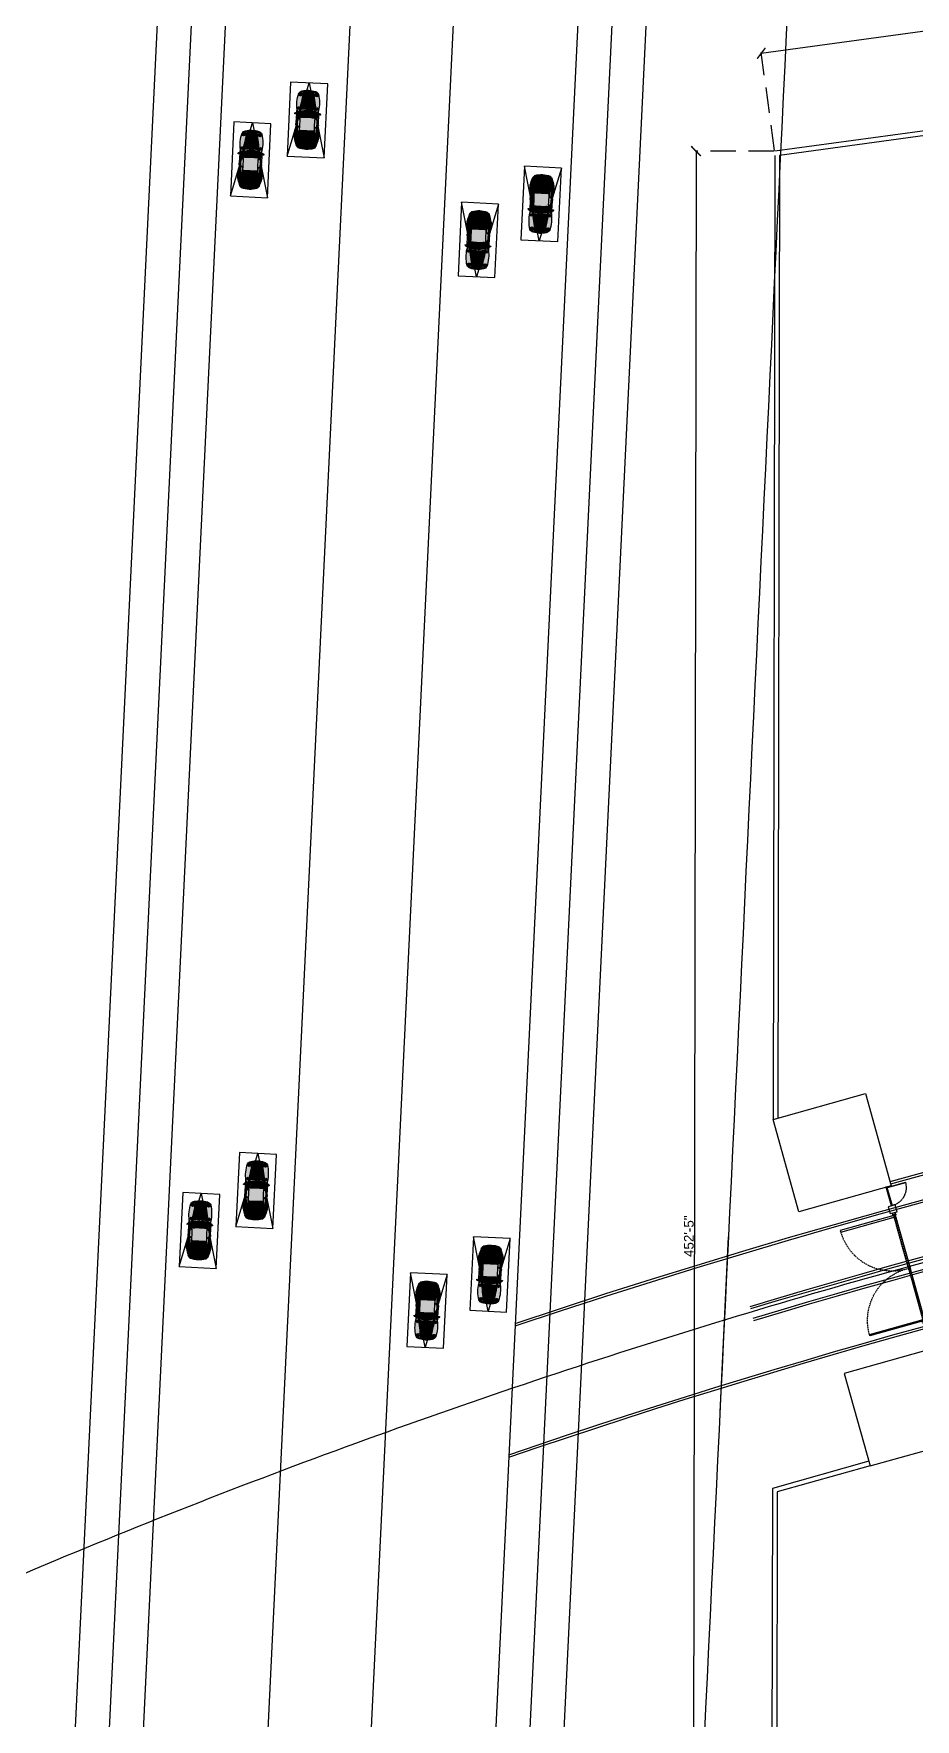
# Model space of a CAD drawing. Header units: inches. Extents: x 6322 to 85903, y -36042 to 7673.
# Drawn here: x 53663 to 55869, y -1385 to 2831 of the extents above; entities that cross this region are included whole.
import ezdxf

# ---------------------------------------------------------------- set-up
doc = ezdxf.new("R2010")
doc.units = ezdxf.units.IN
doc.header["$LTSCALE"] = 10
for name, pattern in [('Amconstr', [9999, 9999, 0]), ('HIDDEN', [9.525, 6.35, -3.175]), ('HIDDEN2', [0.1875, 0.125, -0.0625])]:
    doc.linetypes.add(name, pattern=pattern)
for name, color, linetype in [('CAR', 253, 'Continuous'), ('CARS', 2, 'Continuous'), ('CKS_PROPERTY LINE', 5, 'Continuous'), ('coches', 7, 'Continuous'), ('F--BLOCKWALL-3', 4, 'Continuous'), ('FURN', 6, 'Continuous'), ('MS GATE', 1, 'Continuous'), ('PLOT LINE', 3, 'Continuous'), ('roads & footpath', 161, 'Continuous')]:
    doc.layers.add(name, color=color, linetype=linetype)
doc.styles.add('3-16', font='arial.ttf')
doc.dimstyles.new('1-8', dxfattribs={"dimtxt": 10, "dimasz": 4, "dimexe": 2, "dimexo": 2, "dimgap": 1, "dimtad": 1, "dimdec": 4, "dimzin": 0, "dimdsep": 46, "dimlunit": 4, "dimtxsty": '3-16', "dimblk": 'ARCHTICK', "dimcen": 4, "dimclrd": 1, "dimclre": 8, "dimclrt": 2, "dimadec": 3, "dimazin": 0, "dimtfac": 1, "dimtdec": 4, "dimtofl": 0, "dimtmove": 2, "dimatfit": 3, "dimldrblk": 'AERO', "dimfxl": 0.18, "dimtolj": 1, "dimtzin": 0, "dimarcsym": 0})

# ---------------------------------------------------------------- blocks, each defined once
blk = doc.blocks.new('_ArchTick')
at = {"color": 0, "const_width": 0.15}
blk.add_lwpolyline([(-0.5, -0.5), (0.5, 0.5)], dxfattribs=at)
blk = doc.blocks.new('*D27')
at = {"layer": 'Defpoints', "color": 0, "linetype": 'Amconstr', "lineweight": 25, "transparency": 16777216}
for p in [(71828.1, 5022.4), (71861.8, 4777.2), (55517.2, 2537.3)]:
    blk.add_point(p, dxfattribs=at)
at = {"layer": 'FURN', "color": 1, "linetype": 'Amconstr', "lineweight": -2, "transparency": 16777216}
blk.add_line((55483.6, 2782.5), (71828.1, 5022.4), dxfattribs=at)
at = {"layer": 'FURN', "color": 8, "linetype": 'HIDDEN', "lineweight": -2, "transparency": 16777216}
for p, q in [((71861.5, 4779.2), (71827.9, 5024.4)), ((55516.9, 2539.3), (55483.3, 2784.5))]:
    blk.add_line(p, q, dxfattribs=at)
at = {"layer": 'FURN', "color": 1, "linetype": 'Amconstr', "lineweight": -2, "transparency": 16777216, "xscale": 24, "yscale": 24, "zscale": 24}
for p, rotation in [((71828.1, 5022.4), 7.80334522776029), ((55483.6, 2782.5), 187.8033452277602)]:
    blk.add_blockref('_ArchTick', p, dxfattribs=dict(at, rotation=rotation))
at = {"layer": 'FURN', "color": 2, "linetype": 'Amconstr', "lineweight": 25, "transparency": 16777216, "insert": (63654.1, 3915.6), "char_height": 24, "attachment_point": 5, "rotation": 7.8033, "style": '3-16'}
blk.add_mtext('\\A1;1374\'-9"', dxfattribs=at)
blk = doc.blocks.new('AERO')
blk.add_line((0, 0), (-1, 0))
blk.add_lwpolyline([(-0.71, 0.71), (0, 0), (-0.71, -0.71)])
blk = doc.blocks.new('*D28')
at = {"layer": 'Defpoints', "color": 0, "linetype": 'Amconstr', "lineweight": 25, "transparency": 16777216}
for p in [(55517.2, 2537.3), (55311.1, -2890.9), (55507.9, -2891.3)]:
    blk.add_point(p, dxfattribs=at)
at = {"layer": 'FURN', "color": 1, "linetype": 'Amconstr', "lineweight": -2, "transparency": 16777216}
blk.add_line((55320.4, 2537.7), (55311.1, -2890.9), dxfattribs=at)
at = {"layer": 'FURN', "color": 8, "linetype": 'HIDDEN', "lineweight": -2, "transparency": 16777216}
for p, q in [((55515.2, 2537.3), (55318.4, 2537.7)), ((55505.9, -2891.3), (55309.1, -2890.9))]:
    blk.add_line(p, q, dxfattribs=at)
at = {"layer": 'FURN', "color": 1, "linetype": 'Amconstr', "lineweight": -2, "transparency": 16777216, "xscale": 24, "yscale": 24, "zscale": 24}
for p, rotation in [((55320.4, 2537.7), 89.9015060500489), ((55311.1, -2890.9), 269.9015060500489)]:
    blk.add_blockref('_ArchTick', p, dxfattribs=dict(at, rotation=rotation))
at = {"layer": 'FURN', "color": 2, "linetype": 'Amconstr', "lineweight": 25, "transparency": 16777216, "insert": (55302.5, -176.6), "char_height": 24, "attachment_point": 5, "rotation": 89.9015, "style": '3-16'}
blk.add_mtext('\\A1;452\'-5"', dxfattribs=at)
blk = doc.blocks.new('A$C6C2F1E0A')
at = {"layer": 'coches', "lineweight": -3}
for color, points in [(255, [(0.18, 0.38, -0.52292), (0.12, 0.46, -0.101535), (0.25, 0.71, 0.212201), (0.06, 0.47, 0.055723), (0, 0, 0.055723), (0.06, -0.47, 0.212201), (0.25, -0.71, -0.101535), (0.12, -0.46, -0.52292), (0.18, -0.38, -0.051873), (0.14, 0, -0.051873)]), (123, [(1.93, 0, -0.031829), (1.97, 0.46, 0.400838), (1.92, 0.54), (1.76, 0.61, 0.190771), (1.61, 0.64, 0.14503), (1.52, 0.5, 0.06672), (1.45, 0.08, -0.06597), (1.54, -0.48, -0.02456), (1.5, -0.31, 0.027107), (1.45, -0.03, 0.027717), (1.46, -0.21, -0.033318), (1.54, -0.52, -0.084927), (1.51, -0.45, 0.016663), (1.47, -0.31, 0.031083), (1.52, -0.5, 0.14503), (1.61, -0.64, 0.190771), (1.76, -0.61), (1.92, -0.54, 0.400838), (1.97, -0.46, -0.031829)]), (156, [(3.89, 0.68, -0.128631), (4.03, 0.58, -0.044866), (4.07, 0.46), (3.84, 0.48), (3.54, 0.5), (3.31, 0.52), (3.04, 0.54), (2.71, 0.54, 0.002271), (2.83, 0.55, 0.015753), (3.21, 0.57, 0.648), (3.2, 0.61, 0.010841), (3.09, 0.63, 0.038718), (2.63, 0.69, 0.192613), (2.61, 0.78, 0.086781), (2.83, 0.84, -0.080758), (2.88, 0.85), (3.45, 0.86, -0.02763), (3.84, 0.75, 0.178742)]), (156, [(2.94, 0.43, -0.278411), (2.98, 0.5), (2.92, 0.5, 0.388823), (2.88, 0.45), (2.88, 0), (2.88, -0.45, 0.388823), (2.92, -0.5), (2.98, -0.5, -0.278411), (2.94, -0.43), (2.94, 0)]), (123, [(3.52, 0.27, 0.096829), (3.49, 0.44, 0.196108), (3.45, 0.48, 0.078172), (3.35, 0.5), (2.98, 0.5, 0.278411), (2.94, 0.43), (2.94, 0), (2.94, -0.43, 0.278411), (2.98, -0.5), (3.35, -0.5, 0.078172), (3.45, -0.48, 0.196108), (3.49, -0.44, 0.096829), (3.52, -0.27), (3.52, 0)]), (255, [(4.16, 0.55, 0.153936), (3.94, 0.71, -0.211518), (4.13, 0.45, -0.047818), (4.18, 0, -0.047818), (4.13, -0.45, -0.211518), (3.94, -0.71, 0.153936), (4.16, -0.55, 0.073985), (4.25, 0, 0.073985)]), (156, [(4.13, 0.45), (4.07, 0.46, -0.044152), (4.1, 0.33, -0.036776), (4.12, 0, -0.036776), (4.1, -0.33, -0.044152), (4.07, -0.46), (4.13, -0.45, 0.047818), (4.18, 0, 0.047818)]), (156, [(3.89, -0.68, 0.128631), (4.03, -0.58, 0.044866), (4.07, -0.46), (3.84, -0.48), (3.54, -0.5), (3.31, -0.52), (3.04, -0.54), (2.71, -0.54, -0.002271), (2.83, -0.55, -0.015753), (3.21, -0.57, -0.648), (3.2, -0.61, -0.010841), (3.09, -0.63, -0.038718), (2.63, -0.69, -0.192613), (2.61, -0.78, -0.086781), (2.83, -0.84, 0.080758), (2.88, -0.85), (3.45, -0.86, 0.02763), (3.84, -0.75, -0.178742)])]:
    blk.add_hatch(color=color, dxfattribs=at).paths.add_polyline_path(points)
h = blk.add_hatch(color=156, dxfattribs=at)
h.paths.add_polyline_path([(1.7, 0.69, -0.284222), (1.67, 0.71, 0.066443), (1.54, 0.72, -0.242846), (1.44, 0.77, 0.105774), (0.25, 0.71, 0.101535), (0.12, 0.46, 0.52292), (0.18, 0.38, 0.007101), (1.52, 0.62, -0.204495)])
h.paths.add_polyline_path([(0.41, 0.5, -0.162353), (0.36, 0.46, -0.234058), (0.23, 0.47, -0.204198), (0.2, 0.52, -0.176217), (0.21, 0.62, -0.107863), (0.28, 0.7, -0.336631), (0.4, 0.67, -0.318262)], flags=16)
h.paths.add_polyline_path([(1.22, 0.67, 0.400423), (1.25, 0.62, 0.109062), (1.32, 0.62, 0.054412), (1.38, 0.64, 0.383263), (1.39, 0.67, 0.197788), (1.35, 0.71, 0.05979), (1.28, 0.71, 0.320332)], flags=16)
h = blk.add_hatch(color=156, dxfattribs=at)
h.paths.add_polyline_path([(1.34, 0.25), (0.76, 0.25), (1.35, 0.27, -0.038492), (1.42, 0.6, -0.006546), (0.18, 0.38, 0.051873), (0.14, 0, 0.051873), (0.18, -0.38, -0.006546), (1.42, -0.6, -0.038492), (1.35, -0.27), (0.76, -0.25), (1.34, -0.25, -0.029309), (1.32, 0, -0.029309)])
h.paths.add_polyline_path([(0.25, 0, -1), (0.3, 0, -1)], flags=16)
h = blk.add_hatch(color=156, dxfattribs=at)
h.paths.add_polyline_path([(0.4, 0.67, 0.336631), (0.28, 0.7, 0.107863), (0.21, 0.62, 0.176217), (0.2, 0.52, 0.204198), (0.23, 0.47, 0.234058), (0.36, 0.46, 0.162353), (0.41, 0.5, 0.318262)])
h.paths.add_polyline_path([(0.42, 0.58, 0.213723), (0.39, 0.66), (0.39, 0.66, -0.000003), (0.39, 0.66), (0.39, 0.66, 0.000001), (0.39, 0.66, 0.243766), (0.3, 0.69, 0.291481), (0.26, 0.65, 0.158425), (0.26, 0.51, 0.556548), (0.39, 0.49, 0.163341)], flags=16)
h = blk.add_hatch(color=51, dxfattribs=at)
h.paths.add_polyline_path([(0.42, 0.58, 0.213723), (0.39, 0.66), (0.39, 0.66, -0.000003), (0.39, 0.66), (0.39, 0.66, 0.000001), (0.39, 0.66, 0.243766), (0.3, 0.69, 0.291481), (0.26, 0.65, 0.158425), (0.26, 0.51, 0.556548), (0.39, 0.49, 0.163341)])
h.paths.add_polyline_path([(0.41, -0.5, 0.162353), (0.36, -0.46, 0.234058), (0.23, -0.47, 0.204198), (0.2, -0.52, 0.176217), (0.21, -0.62, 0.107863), (0.28, -0.7, 0.336631), (0.4, -0.67, 0.318262)])
h.paths.add_polyline_path([(0.39, -0.49, 0.000003), (0.39, -0.49, -0.000002)], flags=16)
h.paths.add_polyline_path([(0.26, -0.65, 0.291481), (0.3, -0.69, 0.243765), (0.39, -0.66), (0.39, -0.66, -0.243765), (0.3, -0.69, -0.291481)], flags=16)
h = blk.add_hatch(color=156, dxfattribs=at)
h.paths.add_polyline_path([(1.35, 0.71, 0.05979), (1.28, 0.71, 0.320332), (1.22, 0.67, 0.400423), (1.25, 0.62, 0.109062), (1.32, 0.62, 0.054412), (1.38, 0.64, 0.383263), (1.39, 0.67, 0.197788)])
h.paths.add_polyline_path([(1.38, -0.64, 0.054412), (1.32, -0.62, 0.109062), (1.25, -0.62, 0.400423), (1.22, -0.67, 0.320332), (1.28, -0.71, 0.05979), (1.35, -0.71, 0.197788), (1.39, -0.67, 0.383263)])
h.paths.add_polyline_path([(1.34, -0.25), (0.76, -0.25), (1.35, -0.27, -0.002424)])
h.paths.add_polyline_path([(1.35, 0.27), (0.76, 0.25), (1.34, 0.25, -0.002424)])
h = blk.add_hatch(color=156, dxfattribs=at)
h.paths.add_polyline_path([(3.55, 0, 0.016855), (3.54, 0.5), (3.31, 0.52), (3.04, 0.54), (2.71, 0.54, -0.012215), (2.09, 0.54, -0.071916), (1.99, 0.57), (1.7, 0.69, 0.204495), (1.52, 0.62, -0.000555), (1.42, 0.6, 0.070312), (1.32, 0, 0.070312), (1.42, -0.6, -0.000555), (1.52, -0.62, 0.204495), (1.7, -0.69), (1.99, -0.57, -0.071916), (2.09, -0.54, -0.012215), (2.71, -0.54), (3.04, -0.54), (3.31, -0.52), (3.54, -0.5, 0.016855)])
h.paths.add_polyline_path([(1.97, -0.46, -0.400838), (1.92, -0.54), (1.76, -0.61, -0.190771), (1.61, -0.64, -0.14503), (1.52, -0.5, -0.031083), (1.47, -0.31, 0.020832), (1.41, -0.12, -1.353737), (1.42, -0.11, -0.010233), (1.46, -0.21, -0.027717), (1.45, -0.03, 0.009845), (1.42, 0.07, -1.115799), (1.45, 0.09, -0.000957), (1.45, 0.08, -0.06672), (1.52, 0.5, -0.14503), (1.61, 0.64, -0.190771), (1.76, 0.61), (1.92, 0.54, -0.400838), (1.97, 0.46, 0.031829), (1.93, 0, 0.031829)], flags=16)
h.paths.add_polyline_path([(2.88, 0), (2.88, 0.45, -0.388823), (2.92, 0.5), (3.35, 0.5, -0.078172), (3.45, 0.48, -0.196108), (3.49, 0.44, -0.096829), (3.52, 0.27), (3.52, 0), (3.52, -0.27, -0.096829), (3.49, -0.44, -0.196108), (3.45, -0.48, -0.078172), (3.35, -0.5), (2.92, -0.5, -0.388823), (2.88, -0.45)], flags=16)
h = blk.add_hatch(color=156, dxfattribs=at)
h.paths.add_polyline_path([(2.61, 0.78, -0.024275), (2.54, 0.78, -0.020943), (2.5, 0.78, -0.363745), (2.42, 0.77, -0.024995), (2.36, 0.78), (1.71, 0.78, -0.093665), (1.6, 0.78, -0.044974), (1.44, 0.77, 0.241522), (1.54, 0.72, -0.066745), (1.67, 0.71, 0.283345), (1.7, 0.69), (2.28, 0.69), (2.62, 0.69), (2.63, 0.69, 0.192613)])
h.paths.add_polyline_path([(2.63, -0.69), (2.28, -0.69), (1.7, -0.69, 0.283345), (1.67, -0.71, -0.066745), (1.54, -0.72, 0.241522), (1.44, -0.77, -0.044974), (1.6, -0.78, -0.093665), (1.71, -0.78), (2.36, -0.78, -0.024995), (2.42, -0.77, -0.363745), (2.5, -0.78, -0.020943), (2.54, -0.78, -0.024275), (2.61, -0.78, 0.192613)])
h = blk.add_hatch(color=156, dxfattribs=at)
h.paths.add_polyline_path([(1.74, 0.9, 0.541385), (1.71, 0.92, 0.273922), (1.6, 0.78, 0.093665), (1.71, 0.78, 0.115278)])
h.paths.add_polyline_path([(2.5, 0.81, 0.155977), (2.36, 0.78, 0.02493), (2.42, 0.77, -0.350519), (2.5, 0.78, 0.020943), (2.54, 0.78, 0.222022)])
h = blk.add_hatch(color=123, dxfattribs=at)
h.paths.add_polyline_path([(2.58, 0.69), (2.28, 0.69), (2.03, 0.69), (2.12, 0.54, 0.010987), (2.68, 0.54)])
h.paths.add_polyline_path([(3.09, 0.63, 0.038718), (2.63, 0.69), (2.62, 0.69), (2.71, 0.54), (2.71, 0.54, 0.002271), (2.83, 0.55, 0.015753), (3.21, 0.57, 0.648), (3.2, 0.61, 0.010841)])
h.paths.add_polyline_path([(1.99, 0.69), (1.7, 0.69), (1.99, 0.57, 0.071916), (2.09, 0.54)])
h = blk.add_hatch(color=156, dxfattribs=at)
h.paths.add_polyline_path([(2.03, 0.69), (1.99, 0.69), (2.09, 0.54, 0.000616), (2.12, 0.54)])
h.paths.add_polyline_path([(2.62, 0.69), (2.58, 0.69), (2.68, 0.54, 0.000606), (2.71, 0.54)])
h.paths.add_polyline_path([(2.71, -0.54, 0.000606), (2.68, -0.54), (2.58, -0.69), (2.62, -0.69)])
h.paths.add_polyline_path([(2.09, -0.54, 0.023279), (2.06, -0.54), (1.96, -0.69), (1.99, -0.69)])
h = blk.add_hatch(color=156, dxfattribs=at)
h.paths.add_polyline_path([(3.92, 0.37, 0.311096), (3.84, 0.45, 0.03281), (3.75, 0.46), (3.67, 0.46, 0.407574), (3.61, 0.41), (3.61, 0), (3.61, -0.41, 0.407574), (3.67, -0.46), (3.75, -0.46, 0.03281), (3.84, -0.45, 0.311096), (3.92, -0.37), (3.92, 0)], flags=0)
h.paths.add_polyline_path([(4.1, 0.33, 0.044152), (4.07, 0.46), (3.84, 0.48), (3.54, 0.5, -0.016855), (3.55, 0, -0.016855), (3.54, -0.5), (3.84, -0.48), (4.07, -0.46, 0.044152), (4.1, -0.33, 0.036776), (4.12, 0, 0.036776)])
h.paths.add_polyline_path([(3.92, 0), (3.92, -0.37, -0.311096), (3.84, -0.45, -0.03281), (3.75, -0.46), (3.67, -0.46, -0.407574), (3.61, -0.41), (3.61, 0), (3.61, 0.41, -0.407574), (3.67, 0.46), (3.75, 0.46, -0.03281), (3.84, 0.45, -0.311096), (3.92, 0.37)], flags=16)
h = blk.add_hatch(color=10, dxfattribs=at)
h.paths.add_polyline_path([(3.94, 0.71, 0.007431), (3.84, 0.75, 0.178742), (3.89, 0.68, -0.128631), (4.03, 0.58, -0.044866), (4.07, 0.46), (4.13, 0.45, 0.211518)])
h.paths.add_polyline_path([(4.13, -0.45), (4.07, -0.46, -0.044866), (4.03, -0.58, -0.128631), (3.89, -0.68, 0.178742), (3.84, -0.75, 0.007431), (3.94, -0.71, 0.211518)])
h = blk.add_hatch(color=156, dxfattribs=at)
h.paths.add_polyline_path([(1.52, -0.62, 0.007101), (0.18, -0.38, 0.52292), (0.12, -0.46, 0.101535), (0.25, -0.71, 0.105774), (1.44, -0.77, -0.242846), (1.54, -0.72, 0.066443), (1.67, -0.71, -0.284222), (1.7, -0.69, -0.204495)])
h.paths.add_polyline_path([(0.41, -0.5, 0.162353), (0.36, -0.46, 0.234058), (0.23, -0.47, 0.204198), (0.2, -0.52, 0.176217), (0.21, -0.62, 0.107863), (0.28, -0.7, 0.336631), (0.4, -0.67, 0.318262)], flags=16)
h.paths.add_polyline_path([(0.39, -0.49, 0.000003), (0.39, -0.49, -0.000002)], flags=0)
h.paths.add_polyline_path([(0.3, -0.69, -0.291481), (0.26, -0.65, 0.291481), (0.3, -0.69, 0.243765), (0.39, -0.66), (0.39, -0.66, -0.243765)], flags=0)
h.paths.add_polyline_path([(1.25, -0.62, -0.109062), (1.32, -0.62, -0.054412), (1.38, -0.64, -0.397904), (1.39, -0.67, -0.193819), (1.35, -0.71, -0.05979), (1.28, -0.71, -0.320332), (1.22, -0.67, -0.400423)], flags=16)
h = blk.add_hatch(color=156, dxfattribs=at)
h.paths.add_polyline_path([(0.4, -0.67, -0.336631), (0.28, -0.7, -0.107863), (0.21, -0.62, -0.176217), (0.2, -0.52, -0.204198), (0.23, -0.47, -0.234058), (0.36, -0.46, -0.162353), (0.41, -0.5, -0.318262)])
h.paths.add_polyline_path([(0.42, -0.58, -0.213723), (0.39, -0.66), (0.39, -0.66, 0.000003), (0.39, -0.66), (0.39, -0.66, -0.000001), (0.39, -0.66, -0.243766), (0.3, -0.69, -0.291481), (0.26, -0.65, -0.158425), (0.26, -0.51, -0.556548), (0.39, -0.49, -0.163341)], flags=16)
h = blk.add_hatch(color=156, dxfattribs=at)
h.paths.add_polyline_path([(2.54, -0.78, 0.020943), (2.5, -0.78, -0.350519), (2.42, -0.77, 0.02493), (2.36, -0.78, 0.155977), (2.5, -0.81, 0.222022)])
h.paths.add_polyline_path([(1.71, -0.78, 0.093665), (1.6, -0.78, 0.273922), (1.71, -0.92, 0.541385), (1.74, -0.9, 0.115278)])
h = blk.add_hatch(color=123, dxfattribs=at)
h.paths.add_polyline_path([(3.2, -0.61, 0.648), (3.21, -0.57, 0.015753), (2.83, -0.55, 0.002271), (2.71, -0.54), (2.71, -0.54), (2.62, -0.69), (2.63, -0.69, 0.038718), (3.09, -0.63, 0.010841)])
h.paths.add_polyline_path([(2.68, -0.54, 0.011603), (2.09, -0.54), (1.99, -0.69), (2.28, -0.69), (2.58, -0.69)])
h.paths.add_polyline_path([(2.06, -0.54, 0.048556), (1.99, -0.57), (1.7, -0.69), (1.96, -0.69)])
for p, q in [((0.76, 0.25), (1.35, 0.27)), ((1.34, 0.25), (0.76, 0.25)), ((1.92, 0.54), (1.76, 0.61)), ((2.09, 0.54), (1.99, 0.69)), ((2.12, 0.54), (2.03, 0.69)), ((2.68, 0.54), (2.58, 0.69)), ((2.71, 0.54), (2.62, 0.69)), ((3.04, 0.54), (2.71, 0.54)), ((3.45, 0.86), (2.88, 0.85)), ((2.88, 0.45), (2.88, 0)), ((2.88, 0), (2.88, -0.45)), ((3.35, 0.5), (2.92, 0.5)), ((2.94, 0), (2.94, 0.43)), ((2.94, -0.43), (2.94, 0)), ((3.31, 0.52), (3.04, 0.54)), ((3.54, 0.5), (3.31, 0.52)), ((3.52, 0), (3.52, 0.27)), ((3.52, -0.27), (3.52, 0)), ((3.84, 0.48), (3.54, 0.5)), ((3.61, 0.41), (3.61, 0)), ((3.61, 0), (3.61, -0.41)), ((3.75, 0.46), (3.67, 0.46)), ((4.13, 0.45), (3.84, 0.48)), ((3.92, 0), (3.92, 0.37)), ((3.92, -0.37), (3.92, 0)), ((0.76, -0.25), (1.35, -0.27)), ((1.34, -0.25), (0.76, -0.25)), ((1.99, -0.57), (1.7, -0.69)), ((1.7, -0.69), (2.28, -0.69)), ((1.71, -0.78), (2.36, -0.78)), ((1.76, -0.61), (1.92, -0.54)), ((2.06, -0.54), (1.96, -0.69)), ((2.09, -0.54), (1.99, -0.69)), ((2.28, -0.69), (2.63, -0.69)), ((2.68, -0.54), (2.58, -0.69)), ((2.71, -0.54), (2.62, -0.69)), ((2.71, -0.54), (3.04, -0.54)), ((2.88, -0.85), (3.45, -0.86)), ((2.92, -0.5), (3.35, -0.5)), ((3.04, -0.54), (3.31, -0.52)), ((3.31, -0.52), (3.54, -0.5)), ((3.84, -0.48), (3.54, -0.5)), ((3.67, -0.46), (3.75, -0.46)), ((4.13, -0.45), (3.84, -0.48))]:
    blk.add_line(p, q, dxfattribs=at)
for points in [[(2.42, 0.77, -0.024995), (2.36, 0.78), (1.71, 0.78, -0.093665), (1.6, 0.78, -0.044974), (1.44, 0.77, 0.242846), (1.54, 0.72, -0.066443), (1.67, 0.71, 0.284222), (1.7, 0.69)], [(2.62, 0.69), (2.28, 0.69), (1.7, 0.69), (1.99, 0.57, 0.071916), (2.09, 0.54, 0.014486), (2.83, 0.55, 0.015753), (3.21, 0.57, 0.648), (3.2, 0.61, 0.010841), (3.09, 0.63, 0.038718), (2.63, 0.69, 0.192613), (2.61, 0.78)]]:
    blk.add_lwpolyline(points, format="xyb", dxfattribs=at)
blk.add_lwpolyline([(2.63, 0.69), (2.62, 0.69)], dxfattribs=at)
blk.add_circle((0.28, 0), 0.0266, dxfattribs=at)
for centre, radius, start, end in [((2.14, -0.05), 2.14, 165.8561, 178.6137), ((2.14, 0.05), 2.14, 181.3863, 194.1439), ((0.43, 0.38), 0.377, 117.9341, 165.8561), ((0.18, 0.44), 0.0622, 163.0263, 273.4503), ((0.8, 0.25), 0.713, 139.8356, 163.0263), ((1.99, -0.02), 1.85, 167.5836, 179.4615), ((1.99, 0.02), 1.85, 180.5385, 192.4164), ((-7.49, 47.78), 48.02, 279.1905, 280.8179), ((0.34, 0.55), 0.151, 151.6532, 191.6286), ((0.27, 0.53), 0.0721, 191.6286, 237.7927), ((0.43, 0.5), 0.25, 127.028, 151.6532), ((0.31, 0.6), 0.15, 237.7927, 290.4863), ((0.99, -2.03), 2.84, 80.8502, 105.0021), ((0.47, 0.59), 0.219, 164.1178, 200.1268), ((0.31, 0.63), 0.0561, 99.1163, 164.1178), ((0.33, 0.54), 0.0734, 202.5631, 318.9552), ((0.32, 0.6), 0.106, 37.9901, 112.4095), ((0.32, 0.59), 0.0991, 44.3179, 99.1163), ((0.32, 0.56), 0.106, 290.4863, 327.3729), ((0.31, 0.58), 0.109, 356.0625, 44.3179), ((0.28, 0.59), 0.141, 318.9552, 356.0625), ((0.29, 0.58), 0.146, 327.3729, 37.9901), ((1.27, 0.65), 0.0587, 88.9813, 160.0291), ((1.26, 0.67), 0.0421, 169.1057, 256.3949), ((1.29, 0.78), 0.161, 256.3949, 281.2917), ((1.3, 0.4), 0.309, 80.0244, 93.711), ((1.27, 0.91), 0.29, 279.8631, 292.3211), ((3.49, -0.03), 2.16, 163.0913, 179.1793), ((3.49, 0.03), 2.16, 180.8207, 196.9087), ((1.32, 0.64), 0.0745, 24.0009, 68.7529), ((1.37, 0.66), 0.0224, 299.1034, 22.9832), ((1.43, 0.08), 0.0143, 16.9212, 209.452), ((-1.12, -0.69), 2.66, 8.2627, 16.7299), ((3.06, 0.04), 1.61, 163.3105, 178.5788), ((-0.61, -0.54), 2.15, 1.6045, 16.9212), ((1.7, 0.45), 0.243, 89.731, 135.9605), ((1.79, 0.42), 0.288, 130.3021, 163.3105), ((1.78, 0.75), 0.18, 109.8569, 171.1321), ((1.65, 0.43), 0.209, 58.5386, 101.741), ((1.72, 0.9), 0.023, 356.1352, 109.8569), ((1.47, 0.91), 0.272, 329.8315, 356.1352), ((1.9, 0.47), 0.0678, 345.774, 73.1452), ((5.52, -0.02), 3.59, 172.3421, 179.6342), ((5.52, 0.02), 3.59, 180.3658, 187.6579), ((2.48, 0.58), 0.227, 85.3914, 120.853), ((2.46, 0.82), 0.06, 231.9068, 311.9577), ((2.49, 0.75), 0.0622, 34.5743, 84.6458), ((2.44, 1.34), 0.564, 275.8996, 280.6987), ((2.57, 1.44), 0.662, 268.1893, 293.5908), ((2.9, 0.68), 0.167, 95.1224, 113.5908), ((2.93, 0.46), 0.05, 98.3498, 183.3387), ((3.02, 0.43), 0.0806, 119.4221, 181.6531), ((3.33, 0.16), 0.345, 69.3284, 87.2077), ((2.66, -2.65), 3.59, 69.1236, 77.1575), ((3.43, 0.41), 0.069, 24.9469, 69.3284), ((3.07, 0.29), 0.447, 358.5563, 20.6788), ((-3.92, 0.05), 7.47, 359.5886, 3.4511), ((-3.92, -0.05), 7.47, 356.5489, 0.4114), ((3.67, 0.41), 0.0564, 86.7926, 175.4907), ((3.69, -0.27), 0.736, 77.7157, 85.2325), ((3.96, 0.79), 0.128, 198.9069, 239.4435), ((3.82, 0.35), 0.0977, 8.5929, 77.7157), ((3.77, 0.38), 0.329, 38.5491, 67.8682), ((3.74, 0.37), 0.399, 12.4252, 60.1974), ((3.79, 0.28), 0.456, 36.82, 71.8248), ((3.36, 0.25), 0.741, 5.9587, 26.3467), ((1.87, 0.02), 2.25, 359.4726, 7.8972), ((1.87, -0.02), 2.25, 352.1028, 0.5274), ((1.79, -0.03), 2.39, 0.6326, 11.5834), ((1.79, 0.03), 2.39, 348.4166, 359.3674), ((2.34, -0.01), 1.9, 0.3429, 17.2682), ((2.34, 0.01), 1.9, 342.7318, 359.6571), ((0.43, -0.38), 0.377, 194.1439, 242.0659), ((0.18, -0.44), 0.0622, 86.5497, 196.9737), ((0.8, -0.25), 0.713, 196.9737, 220.1644), ((-7.49, -47.78), 48.02, 79.1821, 80.8095), ((0.34, -0.55), 0.151, 168.3714, 208.3468), ((0.27, -0.53), 0.0721, 122.2073, 168.3714), ((0.43, -0.5), 0.25, 208.3468, 232.972), ((0.31, -0.6), 0.15, 69.5137, 122.2073), ((0.47, -0.59), 0.219, 159.8732, 195.8822), ((0.99, 2.03), 2.84, 254.9979, 279.1498), ((0.33, -0.54), 0.0734, 41.0448, 157.4369), ((0.31, -0.63), 0.0561, 195.8822, 260.8837), ((0.32, -0.6), 0.106, 247.5905, 322.0099), ((0.32, -0.59), 0.0991, 260.8837, 315.6821), ((0.32, -0.56), 0.106, 32.6271, 69.5137), ((0.28, -0.59), 0.141, 3.9375, 41.0448), ((0.31, -0.58), 0.109, 315.6821, 3.9375), ((0.29, -0.58), 0.146, 322.0099, 32.6271), ((1.26, -0.67), 0.0421, 103.6051, 190.8943), ((1.27, -0.65), 0.0587, 199.9709, 271.0187), ((1.29, -0.78), 0.161, 78.7083, 103.6051), ((1.3, -0.4), 0.309, 266.289, 279.9756), ((1.27, -0.91), 0.29, 67.6789, 80.1369), ((1.32, -0.64), 0.0745, 291.2471, 335.9991), ((1.37, -0.66), 0.0224, 337.0168, 60.8966), ((1.41, -0.11), 0.0107, 20.4589, 234.6463), ((-0.75, -0.97), 2.32, 12.8462, 21.4384), ((-0.87, -0.97), 2.45, 10.4806, 20.4589), ((1.54, -0.85), 0.121, 89.0984, 143.6975), ((1.5, -1.65), 0.874, 83.421, 93.7212), ((3.06, -0.04), 1.61, 179.6179, 185.9686), ((3.06, -0.04), 1.61, 189.5681, 196.6895), ((3.27, -0.05), 1.79, 188.2627, 193.8902), ((1.72, -0.41), 0.212, 192.8462, 212.2634), ((1.79, -0.42), 0.288, 196.6895, 229.6979), ((1.7, -0.45), 0.243, 224.0395, 270.269), ((1.55, -0.22), 0.505, 269.2761, 284.4814), ((1.65, -1.07), 0.3, 79.298, 100.702), ((1.78, -0.75), 0.18, 188.8679, 250.1431), ((1.65, -0.43), 0.209, 258.259, 301.4614), ((1.7, -0.72), 0.0287, 90.59, 154.0552), ((1.47, -0.91), 0.272, 3.8648, 30.1685), ((1.72, -0.9), 0.023, 250.1431, 3.8648), ((1.9, -0.47), 0.0678, 286.8548, 14.226), ((2.13, -0.91), 0.377, 96.5342, 112.9878), ((2.29, -13.26), 12.72, 87.5803, 90.8999), ((2.44, -1.34), 0.564, 91.9386, 97.6657), ((2.48, -0.58), 0.227, 239.147, 274.6086), ((2.46, -0.82), 0.06, 48.0423, 128.0932), ((2.46, -0.73), 0.0619, 229.4755, 306.66), ((2.49, -0.75), 0.0622, 275.3542, 325.4257), ((2.44, -1.34), 0.564, 79.3013, 84.1004), ((2.57, -1.44), 0.662, 66.4092, 91.8107), ((2.5, -0.72), 0.13, 328.6574, 12.267), ((2.51, 2.32), 3.01, 272.2624, 281.1315), ((2.66, -6.6), 6.05, 84.8428, 88.4528), ((2.9, -0.68), 0.167, 246.4092, 264.8776), ((2.93, -0.46), 0.05, 176.6613, 261.6502), ((3.02, -0.43), 0.0806, 178.3469, 240.5779), ((2.57, 2.02), 2.7, 281.1315, 283.6161), ((3.2, -0.59), 0.021, 283.6161, 55.3891), ((3.33, -0.16), 0.345, 272.7923, 290.6716), ((3.43, -0.41), 0.069, 290.6716, 335.0531), ((2.66, 2.65), 3.59, 282.8425, 290.8764), ((3.07, -0.29), 0.447, 339.3212, 1.4437), ((3.67, -0.41), 0.0564, 184.5093, 273.2074), ((3.69, 0.27), 0.736, 274.7675, 282.2843), ((3.82, -0.35), 0.0977, 282.2843, 351.4071), ((3.96, -0.79), 0.128, 120.5565, 161.0931), ((3.77, -0.38), 0.329, 292.1318, 321.4509), ((3.74, -0.37), 0.399, 299.8026, 347.5748), ((3.79, -0.28), 0.456, 288.1752, 323.18), ((3.36, -0.25), 0.741, 333.6533, 354.0413)]:
    blk.add_arc(centre, radius, start, end, dxfattribs=at)
at = {"layer": 'coches', "color": 156, "lineweight": -3}
blk.add_arc((2.46, 0.73), 0.0619, 53.34, 130.5245, dxfattribs=at)
blk = doc.blocks.new('S PARK')
at = {"layer": 'Defpoints'}
blk.add_lwpolyline([(-1250, 4996), (0, 0), (1250, 4996)], close=True, dxfattribs=at)
blk.add_wipeout([(-1250, 4996), (0, 0), (1250, 4996)])
at = {"layer": 'CARS'}
blk.add_lwpolyline([(-1250, 4996), (0, 0), (1250, 4996)], dxfattribs=at)
blk.add_lwpolyline([(-1250, 4996), (1250, 4996), (1250, 0), (-1250, 0)], close=True, dxfattribs=at)
at = {"layer": 'CAR', "xscale": 942.2849746202844, "yscale": 942.2849746202844, "zscale": 942.2849746202844, "rotation": 90}
blk.add_blockref('A$C6C2F1E0A', (0, 491.622), dxfattribs=at)
blk = doc.blocks.new('admin enlclave road')
at = {"layer": 'CKS_PROPERTY LINE', "color": 0, "lineweight": -3}
for points in [[(44480.56, -5278.854), (44492.671, -5415.349)], [(44482.552, -5278.677), (44494.664, -5415.172)], [(44471.296, -5279.676), (44483.408, -5416.171)], [(44478.568, -5279.031), (44490.679, -5415.525)], [(44458.005, -5280.856), (44470.116, -5417.351)], [(44465.276, -5280.211), (44477.388, -5416.706)], [(44454.021, -5281.209), (44466.132, -5417.704)], [(44456.013, -5281.033), (44468.124, -5417.528)]]:
    blk.add_lwpolyline(points, dxfattribs=at)
at = {"layer": 'CKS_PROPERTY LINE'}
blk.add_arc((-252677.079, -31683.27), 298338.704, 5.051499, 5.09623287, dxfattribs=at)
blk.add_arc((-252677.079, -31683.27), 298338.704, 5.051499, 5.09623287, dxfattribs=at)
at = {"layer": 'F--BLOCKWALL-3'}
blk.add_line((44498.117, -5360.631), (44497.208, -5350.377), dxfattribs=at)
at = {"layer": 'CARS'}
for p, xscale, yscale, zscale, rotation in [((44463.627, -5286.716), -0.0008693093750000004, 0.0008693093750000006, 0.0008693093750000004, 185.0048118623942), ((44478.258, -5294.037), -0.0008642937993302714, 0.0008642937993302715, 0.0008642937993302717, 5.004811863036295), ((44474.891, -5296.632), -0.0008642937993302714, 0.0008642937993302715, 0.0008642937993302717, 5.004811863036295), ((44469.2, -5349.303), -0.0008693093750000004, 0.0008693093750000006, 0.0008693093750000004, 185.0048118623942), ((44483.832, -5356.624), -0.0008642937993302714, 0.0008642937993302715, 0.0008642937993302717, 5.004811863036295), ((44480.464, -5359.219), -0.0008642937993302714, 0.0008642937993302715, 0.0008642937993302717, 5.004811863036295)]:
    blk.add_blockref('S PARK', p, dxfattribs=dict(at, xscale=xscale, yscale=yscale, zscale=zscale, rotation=rotation))
at = {"layer": 'CARS', "xscale": -0.0008693093750000004, "yscale": 0.0008693093750000006, "zscale": 0.0008693093750000004, "rotation": 185.0048118623942}
for p in [(44460.653, -5289.488), (44466.226, -5352.075)]:
    blk.add_blockref('S PARK', p, dxfattribs=at)
blk = doc.blocks.new('A$C20319cff')
at = {"layer": 'MS GATE'}
for p, q in [((5.2, 145.6), (6.2, 145.6)), ((147.1, 149.1), (147.2, 149)), ((147.2, 149), (147.1, 148.8))]:
    blk.add_line(p, q, dxfattribs=at)
for points in [[(1.3, 149), (0, 149), (0, 149)], [(0, 149), (0, 148.4), (0, 148.4)], [(1.3, 148.4), (0, 148.4), (0, 148.4)], [(1.3, 142.7), (0, 142.7), (0, 142.7)], [(0, 142.2), (0, 142.7), (0, 142.7)], [(1.3, 142.2), (0, 142.2), (0, 142.2)], [(1.3, 149.1), (1.3, 148.8), (1.3, 148.8)], [(2.3, 149.1), (1.3, 149.1), (1.3, 149.1)], [(1.3, 148.6), (2.3, 148.7), (1.3, 148.8)], [(1.3, 148.6), (1.3, 148.2), (2.3, 148.3)], [(1.3, 142.9), (1.3, 142.6), (1.3, 142.6)], [(2.3, 142.8), (1.3, 142.9), (1.3, 142.9)], [(1.3, 142.3), (2.3, 142.4), (1.3, 142.6)], [(1.3, 142.3), (1.3, 142), (2.3, 142.1)], [(3.3, 149.1), (3.3, 148.3), (2.3, 148.3)], [(3.3, 149.1), (2.3, 149.1), (2.3, 149.1)], [(3.3, 142.8), (3.3, 142.1), (2.3, 142.1)], [(3.3, 142.8), (2.3, 142.8), (2.3, 142.8)], [(5.2, 149), (3.3, 149), (3.3, 149)], [(5.2, 148.4), (3.3, 148.4), (3.3, 148.4)], [(5.2, 142.7), (3.3, 142.7), (3.3, 142.7)], [(5.2, 142.2), (3.3, 142.2), (3.3, 142.2)], [(6.2, 149.4), (6.8, 149.4), (6.8, 149.4)], [(6.2, 149), (6.2, 149.4), (6.2, 149.4)], [(6.8, 149), (6.2, 149), (6.2, 149)], [(6.2, 149), (6.8, 149), (6.8, 149)], [(6.8, 148.4), (6.2, 148.4), (6.2, 148.4)], [(6.2, 148), (6.2, 148.4), (6.2, 148.4)], [(6.2, 148.4), (6.8, 148.4), (6.8, 148.4)], [(6.2, 148), (6.8, 148), (6.8, 148)], [(6.2, 143.1), (6.2, 142.7), (6.2, 142.7)], [(6.2, 143.1), (6.8, 143.1), (6.8, 143.1)], [(6.8, 142.7), (6.2, 142.7), (6.2, 142.7)], [(6.2, 142.7), (6.8, 142.7), (6.8, 142.7)], [(6.8, 142.2), (6.2, 142.2), (6.2, 142.2)], [(6.2, 142.1), (6.8, 142.1), (6.8, 142.1)], [(6.2, 142.1), (6.2, 141.8), (6.2, 141.8)], [(6.2, 141.8), (6.8, 141.8), (6.8, 141.8)], [(6.4, 149), (6.4, 149), (6.4, 149)], [(6.4, 148.4), (6.4, 148.4), (6.4, 148.4)], [(6.4, 142.7), (6.4, 142.7), (6.4, 142.7)], [(6.4, 142.2), (6.4, 142.1), (6.4, 142.1)], [(6.8, 148), (6.8, 149.4), (6.8, 149.4)], [(7, 149), (6.8, 149), (6.8, 149)], [(7, 148.4), (6.8, 148.4), (6.8, 148.4)], [(6.8, 143.1), (6.8, 141.8), (6.8, 141.8)], [(7, 142.7), (6.8, 142.7), (6.8, 142.7)], [(7, 142.2), (6.8, 142.2), (6.8, 142.2)], [(7, 148.4), (7, 149), (7, 149)], [(7, 142.7), (7, 142.2), (7, 142.2)], [(7.3, 147.6), (7.3, 146.2), (7.3, 146.2)], [(9, 147.6), (7.3, 147.6), (7.3, 147.6)], [(7.3, 145.4), (7.3, 143.8), (7.3, 143.8)], [(7.3, 143), (7.3, 141.5), (7.3, 141.5)], [(7.3, 140.7), (7.3, 139.1), (7.3, 139.1)], [(7.3, 138.3), (7.3, 136.8), (7.3, 136.8)], [(11.4, 146.2), (11.4, 147.6), (9.7, 147.6)], [(11.4, 143.8), (11.4, 145.4), (11.4, 145.4)], [(11.4, 141.5), (11.4, 143), (11.4, 143)], [(11.4, 139.1), (11.4, 140.7), (11.4, 140.7)], [(11.4, 136.8), (11.4, 138.3), (11.4, 138.3)], [(146.3, 145.4), (146.2, 145.6), (146.3, 145.8)], [(147.1, 148.7), (146.7, 148.7), (146.7, 148.7)], [(146.7, 146.2), (146.7, 148.7), (146.7, 148.7)], [(147.1, 146.2), (147.1, 148.7), (147.1, 148.7)], [(147.4, 145.9), (147.5, 145.8), (147.5, 145.6)], [(147.5, 145.6), (147.5, 145.4), (147.4, 145.2)]]:
    blk.add_lwpolyline(points, dxfattribs=at)
for points in [[(6.2, 140.9), (6.2, 150.2), (5.2, 150.2), (5.2, 140.9)], [(6.2, 144), (6.2, 147.1), (11.4, 147.1), (11.4, 144)], [(7.3, 147.6), (7.3, 143.5), (11.4, 143.5), (11.4, 147.6)], [(148.9, 143.5), (7.3, 143.5), (7.3, 147.6), (148.9, 147.6)], [(7.3, 0), (11.4, 0), (11.4, 144), (7.3, 144)], [(8.5, 145.6), (8.5, 145.5), (8.4, 145.5), (8.4, 145.5), (8.4, 145.6), (8.4, 145.6), (8.4, 145.6), (8.5, 145.6)], [(8.5, 145.6), (8.5, 145.5), (8.4, 145.5), (8.4, 145.5), (8.4, 145.6), (8.4, 145.6), (8.4, 145.6), (8.5, 145.6)], [(8.7, 146.1), (8.7, 146), (8.6, 146), (8.6, 146), (8.5, 146.1), (8.6, 146.2), (8.6, 146.2), (8.7, 146.2)], [(8.7, 146.1), (8.7, 146.1), (8.6, 146), (8.6, 146.1), (8.5, 146.1), (8.6, 146.1), (8.6, 146.2), (8.7, 146.1)], [(8.7, 145), (8.7, 145), (8.6, 145), (8.6, 145), (8.5, 145), (8.6, 145.1), (8.6, 145.1), (8.7, 145.1)], [(8.7, 145), (8.7, 145), (8.6, 145), (8.6, 145), (8.5, 145), (8.6, 145.1), (8.7, 145.1)], [(9.1, 146.4), (9.1, 146.4), (9.1, 146.4), (9, 146.4), (9, 146.4), (9, 146.5), (9.1, 146.5), (9.1, 146.5)], [(9.1, 146.4), (9.1, 146.4), (9.1, 146.4), (9, 146.4), (9, 146.4), (9, 146.5), (9.1, 146.5), (9.1, 146.5)], [(9.1, 144.7), (9.1, 144.7), (9.1, 144.6), (9, 144.7), (9, 144.7), (9, 144.7), (9.1, 144.8), (9.1, 144.7)], [(9.1, 144.7), (9.1, 144.7), (9.1, 144.6), (9, 144.7), (9, 144.7), (9, 144.7), (9.1, 144.8), (9.1, 144.7)], [(9.7, 146.4), (9.7, 146.4), (9.6, 146.4), (9.6, 146.4), (9.6, 146.4), (9.6, 146.5), (9.6, 146.5), (9.7, 146.5)], [(9.7, 146.4), (9.7, 146.4), (9.6, 146.4), (9.6, 146.4), (9.6, 146.5), (9.6, 146.5), (9.7, 146.5)], [(9.7, 144.7), (9.7, 144.7), (9.6, 144.6), (9.6, 144.7), (9.6, 144.7), (9.6, 144.7), (9.6, 144.8), (9.7, 144.7)], [(9.7, 144.7), (9.7, 144.7), (9.6, 144.6), (9.6, 144.7), (9.6, 144.7), (9.6, 144.8), (9.7, 144.7)], [(10.2, 146.1), (10.1, 146), (10.1, 146), (10, 146), (10, 146.1), (10, 146.2), (10.1, 146.2), (10.1, 146.2)], [(10.2, 146.1), (10.1, 146.1), (10.1, 146), (10, 146.1), (10, 146.1), (10, 146.1), (10.1, 146.2), (10.1, 146.1)], [(10.2, 145), (10.1, 145), (10.1, 145), (10, 145), (10, 145), (10, 145.1), (10.1, 145.1), (10.1, 145.1)], [(10.2, 145), (10.1, 145), (10.1, 145), (10, 145), (10, 145), (10, 145.1), (10.1, 145.1)], [(10.3, 145.6), (10.3, 145.5), (10.3, 145.5), (10.2, 145.5), (10.2, 145.6), (10.2, 145.6), (10.3, 145.6), (10.3, 145.6)], [(10.3, 145.6), (10.3, 145.5), (10.3, 145.5), (10.2, 145.5), (10.2, 145.6), (10.2, 145.6), (10.3, 145.6), (10.3, 145.6)], [(14.9, 143.5), (14.9, 147.6), (17, 147.6), (17, 143.5)], [(21.2, 143.5), (21.2, 147.6), (23.2, 147.6), (23.2, 143.5)], [(27.4, 143.5), (27.4, 147.6), (29.5, 147.6), (29.5, 143.5)], [(33.6, 143.5), (33.6, 147.6), (35.7, 147.6), (35.7, 143.5)], [(39.9, 143.5), (39.9, 147.6), (42, 147.6), (42, 143.5)], [(46.1, 143.5), (46.1, 147.6), (48.2, 147.6), (48.2, 143.5)], [(52.4, 143.5), (52.4, 147.6), (54.4, 147.6), (54.4, 143.5)], [(58.6, 143.5), (58.6, 147.6), (60.7, 147.6), (60.7, 143.5)], [(64.8, 143.5), (64.8, 147.6), (66.9, 147.6), (66.9, 143.5)], [(71.1, 143.5), (71.1, 147.6), (73.2, 147.6), (73.2, 143.5)], [(77.3, 143.5), (77.3, 147.6), (79.4, 147.6), (79.4, 143.5)], [(83.6, 143.5), (83.6, 147.6), (85.6, 147.6), (85.6, 143.5)], [(89.8, 143.5), (89.8, 147.6), (91.9, 147.6), (91.9, 143.5)], [(96, 143.5), (96, 147.6), (98.1, 147.6), (98.1, 143.5)], [(102.3, 143.5), (102.3, 147.6), (104.3, 147.6), (104.3, 143.5)], [(108.5, 143.5), (108.5, 147.6), (110.6, 147.6), (110.6, 143.5)], [(114.7, 143.5), (114.7, 147.6), (116.8, 147.6), (116.8, 143.5)], [(121, 143.5), (121, 147.6), (123.1, 147.6), (123.1, 143.5)], [(127.2, 143.5), (127.2, 147.6), (129.3, 147.6), (129.3, 143.5)], [(133.5, 143.5), (133.5, 147.6), (135.5, 147.6), (135.5, 143.5)], [(139.7, 143.5), (139.7, 147.6), (141.8, 147.6), (141.8, 143.5)], [(144.8, 147.6), (144.8, 143.5), (148.9, 143.5), (148.9, 147.6)], [(145, 147.4), (145, 143.8), (148.7, 143.8), (148.7, 147.4)]]:
    blk.add_lwpolyline(points, close=True, dxfattribs=at)
at = {"layer": 'MS GATE', "linetype": 'HIDDEN2', "ltscale": 3}
blk.add_arc((10.5, 138.5), 138.5, 270.3689, 2.0689, dxfattribs=at)
at = {"layer": 'MS GATE'}
for points in [[(146.3, 145.8), (146.5, 146.3), (147.1, 146.4), (147.4, 145.9)], [(147.4, 145.2), (147.1, 144.8), (146.4, 144.9), (146.3, 145.4)], [(147.1, 148.8), (146.5, 148.3), (146.5, 149.6), (147.1, 149.1)]]:
    blk.add_open_spline(points, degree=3, dxfattribs=at)

msp = doc.modelspace()

# ---------------------------------------------------------------- block references
at = {"layer": 'MS GATE', "linetype": 'Amconstr', "lineweight": 25, "xscale": 42.66674600251998, "yscale": 42.66674600251998, "zscale": 42.66674600251998, "rotation": 352.174150691152}
msp.add_blockref('admin enlclave road', (-1794383.54152, 484490.75316), dxfattribs=at)

# ---------------------------------------------------------------- next in the draw order: linework, layer by layer
at = {"linetype": 'Amconstr', "lineweight": 25}
msp.add_circle((60708.4733, -17819.81171), 18222, dxfattribs=at)
at = {"layer": 'F--BLOCKWALL-3', "linetype": 'Amconstr', "lineweight": 25}
for points in [[(55744.10216, 180.33783), (55808.93062, -50.74066), (55577.85213, -115.5691), (55513.02367, 115.5094)], [(55801.37212, -102.71437), (55806.23425, -120.04525), (55823.56514, -115.18312), (55818.70301, -97.85223)], [(55987.20881, -686.20654), (55922.38039, -455.12804), (55691.3019, -519.95647), (55756.13032, -751.03498)]]:
    msp.add_lwpolyline(points, close=True, dxfattribs=at)
at = {"layer": 'MS GATE'}
msp.add_lwpolyline([(55809.3684, -100.47103), (55796.40271, -54.25533), (55797.7361, -53.88125), (55810.70179, -100.09695)], close=True, dxfattribs=at)
at = {"layer": 'PLOT LINE'}
for p, q in [((71861.75005, 4777.21987), (55517.18687, 2537.32102)), ((71845.92243, 4762.93865), (55529.16889, 2526.8509)), ((55517.16891, 2526.87153), (55513.02367, 115.5094)), ((55529.16889, 2526.8509), (55525.02948, 118.87759)), ((55752.8889, -739.48103), (55511.43746, -807.21955)), ((55756.13032, -751.03496), (55523.42184, -816.32066)), ((55511.43746, -807.21955), (55507.8549, -2891.2663)), ((55523.42184, -816.32066), (55519.88978, -2870.9869))]:
    msp.add_line(p, q, dxfattribs=at)
at = {"layer": 'roads & footpath'}
for points in [[(55805.73899, -39.36419, -0.0904692014), (62400.12654, 546.45512, 0.5094596237), (62570.72339, 736.83208), (62123.01424, 2819.80072, -1), (63096.77512, 3029.09896), (63642.34602, 490.82812, 0.307224173), (63770.58662, 368.22277, -0.0121143794), (64647.95162, 198.55799, -0.0222486944)], [(55807.35971, -45.14121, -0.0904684131), (62399.54551, 540.48324, 0.5093992167), (62576.58942, 738.09292), (62128.88027, 2821.06156, -1), (63090.90909, 3027.83812), (63636.47999, 489.56729, 0.307224173), (63769.59049, 362.30604, -0.0121144616), (64646.67599, 192.69516, -0.0222488071)], [(54867.27443, -401.12025, -0.1042198459), (62393.18585, 474.78963, 0.5088992543), (62641.11574, 751.96208), (62193.40659, 2834.93072, -1), (63026.38276, 3013.96896), (63571.95367, 475.69813, 0.307224173), (63758.63302, 297.22198, -0.0121153697), (64632.64412, 128.20399, -0.0222500539)], [(54867.58396, -394.68824, -0.1041880487), (62393.76198, 480.76196, 0.5089353818), (62635.24971, 750.70124), (62187.54056, 2833.66988, -1), (63032.24879, 3015.2298), (63577.8197, 476.95896, 0.307224173), (63759.62915, 303.13872, -0.0121152868), (64633.91975, 134.06682, -0.0222499401)], [(55465.06414, -387.30539, -0.1276833424), (64606.64221, -38.08246, -0.1416944614), (65531.71097, -498.82389, 0.5603906679), (65590.76476, -481.97303, -0.058144994), (65656.97041, -319.7227, 0.4771166806), (65635.86075, -267.89167, 0.0199551951), (64613.73438, -2.78233, 0.1276745466), (55454.69484, -352.83109)], [(55463.33593, -381.55967, -0.1276818687), (64607.82387, -32.19902, -0.1416800059), (65535.77267, -494.40771, 0.5603906679), (65584.98416, -480.36534, -0.058144994), (65651.71526, -316.8273, 0.4771166806), (65634.12387, -273.63478, 0.019955303), (64612.45533, -8.64441, 0.1276746261), (55456.42306, -358.5768, 0.1276746261)], [(54851.46756, -729.58527, -0.1373828268), (64579.507, -173.41111, -0.2203066705), (65763.33488, -1005.89473, 0.1511349988), (66041.85904, -1263.5857, -0.2886997562), (66169.12001, -1465.61926), (66169.12001, -2004.00862, -0.4140909735), (65944.94621, -2228.27627, -0.4140909735)], [(54851.77789, -723.13651, -0.1373476685), (64580.68501, -167.52685, -0.2202899297), (65768.52913, -1002.89145, 0.1511349988), (66044.45026, -1258.17409, -0.2886997562), (66175.12001, -1465.61926), (66175.12001, -2004.00862, -0.4140909735), (65944.94872, -2234.27627)]]:
    msp.add_lwpolyline(points, format="xyb", dxfattribs=at)

# ---------------------------------------------------------------- next in the draw order: block references
at = {"layer": 'MS GATE'}
for p, xscale, yscale, zscale, rotation in [((55843.39445, -39.269), -0.3339130475163298, 0.3339130475163297, 0.3339130475163297, 105.6775341242508), ((55679.39527, -155.62958), 0.9668784070893028, 0.9668784070893028, 0.9668784070893028, 285.6713183794996), ((55757.1894, -432.92378), -0.966878407089303, 0.966878407089303, 0.966878407089303, 285.6713183699225)]:
    msp.add_blockref('A$C20319cff', p, dxfattribs=dict(at, xscale=xscale, yscale=yscale, zscale=zscale, rotation=rotation))

# ---------------------------------------------------------------- next in the draw order: dimensions: what is measured, and where the dimension line sits
at = {"layer": 'FURN', "linetype": 'Amconstr', "lineweight": 25}
for p2, distance, picture, middle in [((71861.75005, 4777.21987), 247.48106, '*D27', (63654.06649, 3915.59893)), ((55507.85488, -2891.26631), -196.7781, '*D28', (55302.48934, -176.61159))]:
    dim = msp.add_aligned_dim(p1=(55517.18687, 2537.32102), p2=p2, distance=distance, dimstyle='1-8', override={"dimtxt": 24, "dimasz": 24, "dimdec": 0, "dimfxl": 150}, dxfattribs=at)
    dim.commit()
    dim.dimension.update_dxf_attribs({"geometry": picture, "text_midpoint": middle})

doc.saveas('drawing.dxf')
